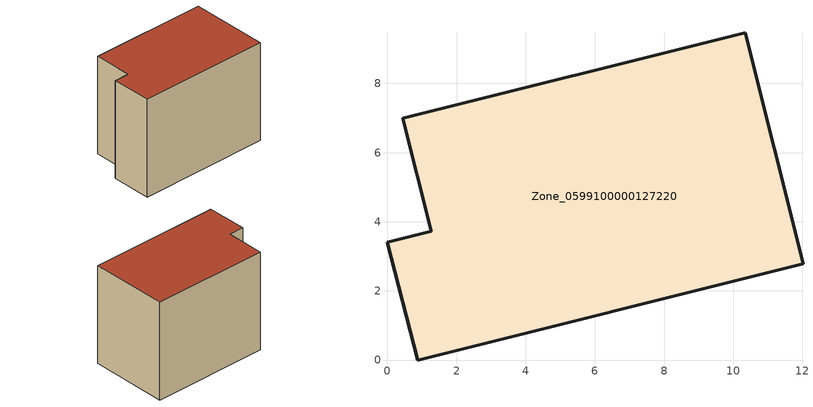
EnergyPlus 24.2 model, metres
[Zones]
Zone_0599100000127220
 floor ground (C_G): 0,3.41 1.26,3.73 0.45,6.99 10.35,9.46 12.02,2.79 0.87,0 z0
 wall outside (C_F): 1.26,3.73 0,3.41 0.87,0 12.02,2.79 10.35,9.46 0.45,6.99 1.26,3.73 z0:8.68
 roof outside (C_R): 10.35,9.46 0.45,6.99 1.26,3.73 0,3.41 0.87,0 12.02,2.79 z8.68
[BUILDING]
Pand.0599100000127220: North Axis=0; Terrain=City; Loads Convergence Tolerance Value=0.04; Temperature Convergence Tolerance Value=0.4; Solar Distribution=FullExterior; Maximum Number of Warmup Days=25; Minimum Number of Warmup Days=1
[Site:Location]
Rotterdam.The.Hague.AP_ZH_NLD Design_Conditions: Latitude=51.96; Longitude=4.45; Time Zone=1; Elevation=-4.5
[SITE:GROUNDTEMPERATURE:BUILDINGSURFACE]
18, 18, 18, 18, 18, 18, 18, 18, 18, 18, 18, 18
[MATERIAL] Thermal Absorptance=0.9; Solar Absorptance=0.7; Visible Absorptance=0.7
Name | Roughness | Thickness | Conductivity | Density | Specific Heat
G.TC.1975-1991 | MediumSmooth | 0.15 | 0.288461 | 540 | 1210
F.TC.1975-1991 | Rough | 0.3 | 0.230769 | 1920 | 840
R.TC.1975-1991 | MediumRough | 0.2 | 0.153846 | 1500 | 1000
[CONSTRUCTION]
C_G: G.TC.1975-1991
C_F: F.TC.1975-1991
C_R: R.TC.1975-1991
[ZONE]
Zone_0599100000127220: Type=1; Multiplier=1; Ceiling Height=Autocalculate; Volume=Autocalculate; Floor Area=autocalculate; Part of Total Floor Area=Yes
[ZONEINFILTRATION:DESIGNFLOWRATE]
Infil_Zone_0599100000127220: Zone or ZoneList or Space or SpaceList=Zone_0599100000127220; Schedule=AlwaysOn; Design Flow Rate Calculation Method=Flow/Area; Flow Rate per Floor Area=0.003; Constant Term Coefficient=1; Temperature Term Coefficient=0; Velocity Term Coefficient=0; Velocity Squared Term Coefficient=0
[HVACTEMPLATE:ZONE:IDEALLOADSAIRSYSTEM]
Zone_0599100000127220: Maximum Heating Supply Air Temperature=50; Minimum Cooling Supply Air Temperature=13; Maximum Heating Supply Air Humidity Ratio=0.0156; Minimum Cooling Supply Air Humidity Ratio=0.0077; Heating Limit=NoLimit; Cooling Limit=NoLimit; Dehumidification Control Type=ConstantSensibleHeatRatio; Cooling Sensible Heat Ratio=0.7; Dehumidification Setpoint=60; Humidification Control Type=None; Humidification Setpoint=30; Outdoor Air Method=None; Outdoor Air Flow Rate per Person=0.00944; Outdoor Air Flow Rate per Zone Floor Area=0; Outdoor Air Flow Rate per Zone=0; Demand Controlled Ventilation Type=None; Outdoor Air Economizer Type=NoEconomizer; Heat Recovery Type=None; Sensible Heat Recovery Effectiveness=0.7; Latent Heat Recovery Effectiveness=0.65
[ZONECONTROL:THERMOSTAT]
ThermostatControl_Zone_0599100000127220: Zone or ZoneList=Zone_0599100000127220; Control Type Schedule=DualSetpointControlType; Control 1=Thermostat_Zone_0599100000127220; Temperature Difference Between Cutout And Setpoint=0
[THERMOSTATSETPOINT:DUALSETPOINT]
Thermostat_Zone_0599100000127220: Heating Setpoint Temperature Schedule=HeatingSetpoint_Zone_0599100000127220; Cooling Setpoint Temperature Schedule=CoolingSetpoint_Zone_0599100000127220
[SCHEDULE:COMPACT]
HeatingSetpoint_Zone_0599100000127220: Through: 12/31, For: AllDays, Until: 24:00, 21
CoolingSetpoint_Zone_0599100000127220: Through: 12/31, For: AllDays, Until: 24:00, 24
DualSetpointControlType: Through: 12/31, For: AllDays, Until: 24:00, 4
AlwaysOn: Through: 12/31, For: AllDays, Until: 24:00, 1
